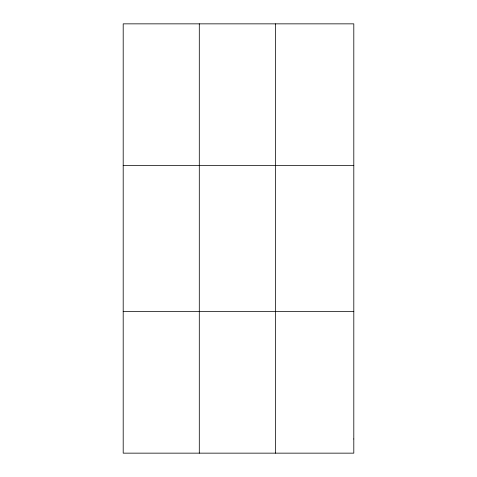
<?xml version="1.0" encoding="UTF-8"?>
<svg xmlns="http://www.w3.org/2000/svg" width="477" height="477" viewBox="0 0 477 477"><rect width="100%" height="100%" fill="white"/><g stroke="black" fill="none" stroke-linecap="round" stroke-linejoin="round"><path stroke-width="0.72" d="M199.297 23.85L199.297 453.15M275.396 23.85L275.396 453.15M123.197 165.519L353.803 165.519M123.197 311.481L353.803 311.481M353.803 438.983L353.803 453.15L123.197 453.15L123.197 23.85L353.803 23.85L353.803 438.983"/></g></svg>
